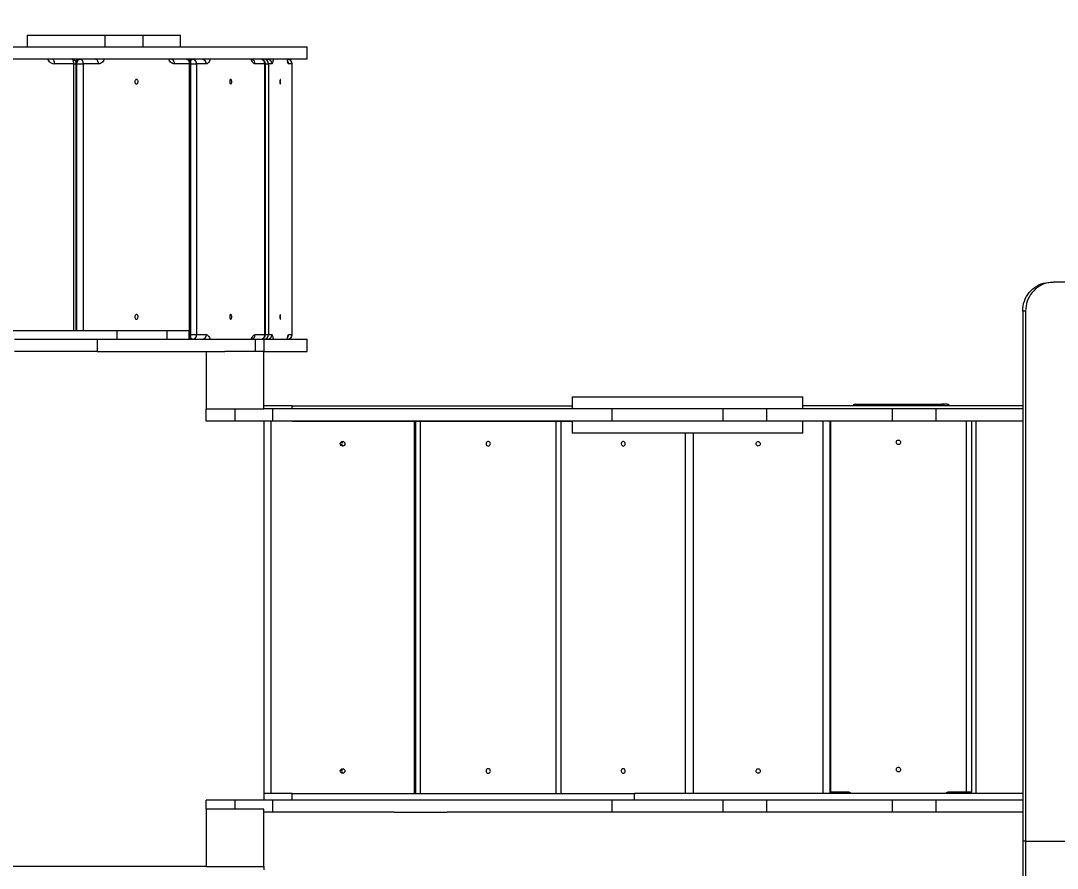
# Model space of a CAD drawing. Header units: millimetres. Extents: x -8607 to 7621, y -5747 to 4382.
# Drawn here: x -1599 to 200, y 484 to 1955 of the extents above; entities that cross this region are included whole.
import ezdxf

# ---------------------------------------------------------------- set-up
doc = ezdxf.new("R2010")
doc.units = ezdxf.units.MM
for name, color, linetype in [('DIKOM_ОБЪЕКТ', 7, 'Continuous'), ('DIKOM_РАЗМЕР_ЗОНА', 7, 'Continuous'), ('DIKOM_РАЗМЕР_ОБЪЕКТА', 7, 'Continuous')]:
    doc.layers.add(name, color=color, linetype=linetype)
doc.styles.add('style1', font='arial.ttf', dxfattribs={"width": 0.8})
doc.dimstyles.new('1-50', dxfattribs={"dimtxt": 300, "dimasz": 200, "dimexe": 100, "dimexo": 0, "dimgap": 100, "dimtad": 1, "dimtxsty": 'style1', "dimcen": 200, "dimclrd": 7, "dimclre": 7, "dimclrt": 7, "dimadec": 1, "dimazin": 2, "dimtfac": 1, "dimtmove": 0, "dimatfit": 2, "dimfxl": 0, "dimlwd": 25, "dimlwe": 18, "dimarcsym": 0})

# ---------------------------------------------------------------- blocks, each defined once
blk = doc.blocks.new('*D10')
at = {"layer": 'Defpoints', "color": 0, "transparency": 16777216}
for p in [(1185.1, 4381.6), (-8157.3, -4329.5), (-3835.9, -4329.5)]:
    blk.add_point(p, dxfattribs=at)
at = {"layer": 'DIKOM_РАЗМЕР_ЗОНА', "color": 7, "lineweight": 18, "transparency": 16777216}
for p, q in [((1185.1, 4381.6), (-8257.3, 4381.6)), ((-3835.9, -4329.5), (-8257.3, -4329.5))]:
    blk.add_line(p, q, dxfattribs=at)
at = {"layer": 'DIKOM_РАЗМЕР_ЗОНА', "color": 7, "lineweight": 25, "transparency": 16777216}
blk.add_line((-8157.3, 4181.6), (-8157.3, -4129.5), dxfattribs=at)
at = {"layer": 'DIKOM_РАЗМЕР_ЗОНА', "color": 7, "transparency": 16777216}
for points in [[(-8190.7, 4181.6), (-8124, 4181.6), (-8157.3, 4381.6)], [(-8190.7, -4129.5), (-8124, -4129.5), (-8157.3, -4329.5)]]:
    blk.add_solid(points, dxfattribs=at)
at = {"layer": 'DIKOM_РАЗМЕР_ЗОНА', "color": 7, "transparency": 16777216, "insert": (-8410.5, 265.9), "char_height": 300, "attachment_point": 5, "rotation": 90, "style": 'style1'}
blk.add_mtext('8700', dxfattribs=at)
blk = doc.blocks.new('*D12')
at = {"layer": 'Defpoints', "color": 0, "transparency": 16777216}
for p in [(1548.3, 2616.6), (-7397.5, -2329.5), (-4101.7, -2329.5)]:
    blk.add_point(p, dxfattribs=at)
at = {"layer": 'DIKOM_РАЗМЕР_ОБЪЕКТА', "color": 7, "lineweight": 18, "transparency": 16777216}
for p, q in [((1548.3, 2616.6), (-7497.5, 2616.6)), ((-4101.7, -2329.5), (-7497.5, -2329.5))]:
    blk.add_line(p, q, dxfattribs=at)
at = {"layer": 'DIKOM_РАЗМЕР_ОБЪЕКТА', "color": 7, "lineweight": 25, "transparency": 16777216}
blk.add_line((-7397.5, 2416.6), (-7397.5, -2129.5), dxfattribs=at)
at = {"layer": 'DIKOM_РАЗМЕР_ОБЪЕКТА', "color": 7, "transparency": 16777216}
for points in [[(-7430.9, 2416.6), (-7364.2, 2416.6), (-7397.5, 2616.6)], [(-7430.9, -2129.5), (-7364.2, -2129.5), (-7397.5, -2329.5)]]:
    blk.add_solid(points, dxfattribs=at)
at = {"layer": 'DIKOM_РАЗМЕР_ОБЪЕКТА', "color": 7, "transparency": 16777216, "insert": (-7650.7, 236.9), "char_height": 300, "attachment_point": 5, "rotation": 90, "style": 'style1'}
blk.add_mtext('4950', dxfattribs=at)

msp = doc.modelspace()

# ---------------------------------------------------------------- linework, layer by layer
at = {"layer": 'DIKOM_ОБЪЕКТ', "color": 7, "linetype": 'Continuous', "lineweight": 15}
for p, q in [((-1587.72, 1930.609), (-1587.72, 1909.609)), ((-1587.72, 1930.609), (-1452.72, 1930.609)), ((-1452.72, 1930.609), (-1452.72, 1909.609)), ((-1452.72, 1930.609), (-1386.699, 1930.609)), ((-1386.699, 1930.609), (-1386.699, 1909.609)), ((-1386.699, 1930.609), (-1321.699, 1930.609)), ((-1321.699, 1909.609), (-1321.699, 1930.609)), ((-1101.735, 1909.609), (-2951.664, 1909.609)), ((-1101.735, 1888.609), (-1101.735, 1909.609)), ((-1101.735, 1888.609), (-2951.664, 1888.609)), ((-1506.779, 1880.609), (-1540.014, 1880.609)), ((-1506.69, 1417.609), (-1506.69, 1880.509)), ((-1506.69, 1880.509), (-1502.322, 1880.509)), ((-1502.322, 1417.609), (-1502.322, 1880.509)), ((-1501.462, 1880.509), (-1502.322, 1880.509)), ((-1501.462, 1880.509), (-1490.148, 1880.509)), ((-1501.462, 1417.609), (-1501.462, 1880.509)), ((-1490.148, 1880.509), (-1490.148, 1417.609)), ((-1463.702, 1880.609), (-1490.078, 1880.609)), ((-1305.664, 1880.609), (-1332.039, 1880.609)), ((-1305.593, 1410.709), (-1305.593, 1880.509)), ((-1305.593, 1880.509), (-1303.25, 1880.509)), ((-1303.25, 1410.709), (-1303.25, 1880.509)), ((-1303.25, 1880.509), (-1293.575, 1880.509)), ((-1293.575, 1880.509), (-1293.575, 1410.709)), ((-1276.596, 1880.609), (-1293.53, 1880.609)), ((-1175.129, 1880.609), (-1192.063, 1880.609)), ((-1175.084, 1410.709), (-1175.084, 1880.509)), ((-1175.084, 1880.509), (-1174.211, 1880.509)), ((-1174.211, 1410.709), (-1174.211, 1880.509)), ((-1174.211, 1880.509), (-1168.765, 1880.509)), ((-1168.765, 1880.509), (-1168.765, 1410.709)), ((-1162.914, 1880.609), (-1168.749, 1880.609)), ((-1127.951, 1880.609), (-1133.786, 1880.609)), ((-1127.936, 1410.709), (-1127.936, 1880.509)), ((-1127.936, 1880.509), (-1127.837, 1880.509)), ((-1127.837, 1410.709), (-1127.837, 1880.509)), ((188.625, 1501.609), (193.663, 1501.609)), ((2156.625, 1501.609), (193.663, 1501.609)), ((140.085, 1451.609), (140.085, 531.609)), ((145.123, 1451.609), (140.085, 1451.609)), ((145.123, 1451.609), (145.123, 531.609)), ((-1728.596, 1417.609), (-1431.595, 1417.609)), ((-1431.595, 1402.609), (-1431.595, 1417.609)), ((-1431.595, 1417.609), (-1344.775, 1417.609)), ((-1344.775, 1402.609), (-1344.775, 1417.609)), ((-1344.775, 1417.609), (-1306.699, 1417.609)), ((-1306.699, 1402.609), (-1306.699, 1417.609)), ((-1306.699, 1410.609), (-1305.664, 1410.609)), ((-1305.593, 1410.709), (-1303.25, 1410.709)), ((-1303.25, 1410.709), (-1293.575, 1410.709)), ((-1293.53, 1410.609), (-1276.596, 1410.609)), ((-1192.063, 1410.609), (-1175.129, 1410.609)), ((-1175.084, 1410.709), (-1174.211, 1410.709)), ((-1174.211, 1410.709), (-1168.765, 1410.709)), ((-1168.749, 1410.609), (-1162.914, 1410.609)), ((-1133.786, 1410.609), (-1127.951, 1410.609)), ((-1127.936, 1410.709), (-1127.837, 1410.709)), ((-1609.746, 1402.609), (-1466.035, 1402.609)), ((-1466.035, 1402.609), (-1466.035, 1381.609)), ((-1466.035, 1402.609), (-1191.344, 1402.609)), ((-1191.344, 1381.609), (-1191.344, 1402.609)), ((-1191.344, 1402.609), (-1176.699, 1402.609)), ((-1176.699, 1402.609), (-1176.699, 1381.609)), ((-1176.651, 1402.609), (-1101.735, 1402.609)), ((-1101.735, 1381.609), (-1101.735, 1402.609)), ((-1466.035, 1381.609), (-1609.746, 1381.609)), ((-1466.035, 1381.609), (-1244.419, 1381.609)), ((-1276.699, 1381.609), (-1276.699, 1281.609)), ((-1176.699, 1381.609), (-1244.419, 1381.609)), ((-1176.699, 1381.609), (-1101.735, 1381.609)), ((-1176.699, 1281.609), (-1176.699, 1381.609)), ((-641.699, 1302.609), (-641.699, 1281.609)), ((-641.699, 1302.609), (-241.699, 1302.609)), ((-241.699, 1281.609), (-241.699, 1302.609)), ((-1276.699, 1260.609), (-1276.699, 1281.609)), ((-1276.699, 1281.609), (-1176.699, 1281.609)), ((-1226.699, 1260.609), (-1226.699, 1281.609)), ((-1127.536, 1287.258), (-1176.699, 1287.258)), ((-1160.954, 1281.609), (-1176.699, 1281.609)), ((-1160.954, 1260.609), (-1160.954, 1281.609)), ((-572.552, 1281.609), (-1160.954, 1281.609)), ((-1127.536, 1287.258), (-641.699, 1287.258)), ((-1127.536, 1281.609), (-1127.536, 1287.258)), ((-572.552, 1260.609), (-572.552, 1281.609)), ((-379.61, 1281.609), (-572.552, 1281.609)), ((-379.61, 1260.609), (-379.61, 1281.609)), ((-304.01, 1281.609), (-379.61, 1281.609)), ((-304.01, 1260.609), (-304.01, 1281.609)), ((-85.89, 1281.609), (-304.01, 1281.609)), ((140.085, 1287.258), (-241.699, 1287.258)), ((-150.697, 1289.807), (-0.346, 1289.807)), ((-85.89, 1260.609), (-85.89, 1281.609)), ((-10.29, 1281.609), (-85.89, 1281.609)), ((-10.29, 1260.609), (-10.29, 1281.609)), ((140.085, 1281.609), (-10.29, 1281.609)), ((8.888, 1289.807), (-0.346, 1289.807)), ((-1226.699, 1260.609), (-1276.699, 1260.609)), ((-1160.954, 1260.609), (-1226.699, 1260.609)), ((-1176.699, 1260.609), (-1176.699, 602.609)), ((-1127.536, 1260.258), (-1176.699, 1260.258)), ((-1164.721, 1260.258), (-1164.721, 614.258)), ((-572.552, 1260.609), (-1160.954, 1260.609)), ((-1127.536, 1260.258), (-1127.536, 1260.609)), ((-1127.536, 1260.258), (-641.699, 1260.258)), ((-915.581, 614.258), (-915.581, 1260.258)), ((-913.344, 614.258), (-913.344, 1260.258)), ((-905.389, 1260.258), (-905.389, 614.258)), ((-669.605, 614.258), (-669.605, 1260.258)), ((-661.393, 1260.258), (-661.393, 614.258)), ((-641.699, 1260.609), (-641.699, 1239.609)), ((-379.61, 1260.609), (-572.552, 1260.609)), ((-304.01, 1260.609), (-379.61, 1260.609)), ((-85.89, 1260.609), (-304.01, 1260.609)), ((-241.699, 1239.609), (-241.699, 1260.609)), ((140.085, 1260.258), (-241.699, 1260.258)), ((-206.786, 1260.258), (-206.786, 614.258)), ((-194.866, 1260.258), (-194.866, 614.258)), ((-192.983, 616.807), (-192.983, 1260.258)), ((-10.29, 1260.609), (-85.89, 1260.609)), ((140.085, 1260.609), (-10.29, 1260.609)), ((41.94, 1260.258), (41.94, 616.807)), ((51.174, 1260.258), (51.174, 616.807)), ((59.529, 614.258), (59.529, 1260.258)), ((-241.699, 1239.609), (-641.699, 1239.609)), ((-444.887, 614.258), (-444.887, 1239.609)), ((-431.387, 614.258), (-431.387, 1239.609)), ((-431.101, 614.258), (-431.101, 1239.609)), ((-1127.536, 614.258), (-1176.699, 614.258)), ((-1127.536, 614.258), (-533.836, 614.258)), ((-1127.536, 602.609), (-1127.536, 614.258)), ((-533.836, 602.609), (-533.836, 614.258)), ((140.085, 614.258), (-533.836, 614.258)), ((-162.913, 616.807), (-192.983, 616.807)), ((41.94, 616.807), (11.87, 616.807)), ((51.174, 616.807), (41.94, 616.807)), ((-1276.699, 587.258), (-1276.699, 602.609)), ((-1226.699, 602.609), (-1276.699, 602.609)), ((-1160.954, 602.609), (-1226.699, 602.609)), ((-1226.699, 587.258), (-1226.699, 602.609)), ((-1160.954, 581.609), (-1160.954, 602.609)), ((-572.552, 602.609), (-1160.954, 602.609)), ((-572.552, 581.609), (-572.552, 602.609)), ((-379.61, 602.609), (-572.552, 602.609)), ((-379.61, 581.609), (-379.61, 602.609)), ((-304.01, 602.609), (-379.61, 602.609)), ((-304.01, 581.609), (-304.01, 602.609)), ((-85.89, 602.609), (-304.01, 602.609)), ((-85.89, 581.609), (-85.89, 602.609)), ((-10.29, 602.609), (-85.89, 602.609)), ((-10.29, 581.609), (-10.29, 602.609)), ((140.085, 602.609), (-10.29, 602.609)), ((-1176.699, 587.258), (-1276.699, 587.258)), ((-1276.699, 587.258), (-1276.699, 487.258)), ((-1176.699, 487.258), (-1176.699, 587.258)), ((-1160.954, 581.609), (-1176.699, 581.609)), ((-950.838, 581.609), (-1160.954, 581.609)), ((-950.838, 581.609), (-858.626, 581.609)), ((-572.552, 581.609), (-858.626, 581.609)), ((-379.61, 581.609), (-572.552, 581.609)), ((-304.01, 581.609), (-379.61, 581.609)), ((-85.89, 581.609), (-304.01, 581.609)), ((-10.29, 581.609), (-85.89, 581.609)), ((140.085, 581.609), (-10.29, 581.609)), ((145.123, 531.609), (140.085, 531.609)), ((140.085, 531.609), (140.085, -388.391)), ((145.123, 531.609), (2205.165, 531.609)), ((145.123, 531.609), (145.123, -388.391)), ((-1276.699, 487.258), (-2776.699, 487.258)), ((-1276.699, 487.258), (-1176.699, 487.258)), ((-1176.699, 487.258), (-1176.699, 481.609))]:
    msp.add_line(p, q, dxfattribs=at)
at = {"layer": 'DIKOM_ОБЪЕКТ', "color": 7, "linetype": 'Continuous', "lineweight": 15, "flags": 128}
for points in [[(-1540.014, 1880.609), (-1540.084, 1882.169), (-1540.29, 1883.67), (-1540.626, 1885.053), (-1541.078, 1886.266), (-1541.628, 1887.261), (-1542.256, 1888), (-1542.937, 1888.455), (-1543.646, 1888.609)], [(-1506.779, 1880.609), (-1506.849, 1882.169), (-1507.056, 1883.67), (-1507.391, 1885.053), (-1507.843, 1886.266), (-1508.393, 1887.261), (-1509.021, 1888), (-1509.703, 1888.455), (-1510.411, 1888.609)], [(-1497.149, 1888.609), (-1498.266, 1888.453), (-1499.34, 1887.992), (-1500.331, 1887.244), (-1501.199, 1886.236), (-1501.911, 1885.009), (-1502.44, 1883.609), (-1502.693, 1882.541)], [(-1501.462, 1880.509), (-1501.352, 1882.089), (-1501.026, 1883.609), (-1500.497, 1885.009), (-1499.784, 1886.236), (-1498.916, 1887.244), (-1497.926, 1887.992), (-1496.852, 1888.453), (-1495.734, 1888.609)], [(-1490.078, 1880.609), (-1490.186, 1882.169), (-1490.508, 1883.67), (-1491.031, 1885.053), (-1491.734, 1886.266), (-1492.592, 1887.261), (-1493.57, 1888), (-1494.631, 1888.455), (-1495.734, 1888.609)], [(-1463.702, 1880.609), (-1463.811, 1882.169), (-1464.133, 1883.67), (-1464.656, 1885.053), (-1465.359, 1886.266), (-1466.216, 1887.261), (-1467.194, 1888), (-1468.256, 1888.455), (-1469.359, 1888.609)], [(-1453.864, 1888.609), (-1454.492, 1887.245), (-1455.652, 1885.324), (-1457.011, 1883.684), (-1458.534, 1882.364), (-1460.184, 1881.397), (-1461.921, 1880.807), (-1463.702, 1880.609)], [(-1332.039, 1880.609), (-1333.82, 1880.807), (-1335.557, 1881.397), (-1337.208, 1882.364), (-1338.731, 1883.684), (-1340.089, 1885.324), (-1341.249, 1887.245), (-1341.878, 1888.609)], [(-1332.039, 1880.609), (-1332.148, 1882.169), (-1332.47, 1883.67), (-1332.992, 1885.053), (-1333.696, 1886.266), (-1334.553, 1887.261), (-1335.531, 1888), (-1336.592, 1888.455), (-1337.696, 1888.609)], [(-1305.664, 1880.609), (-1305.773, 1882.169), (-1306.095, 1883.67), (-1306.617, 1885.053), (-1307.321, 1886.266), (-1308.178, 1887.261), (-1309.156, 1888), (-1310.217, 1888.455), (-1311.321, 1888.609)], [(-1302.44, 1888.609), (-1303.157, 1888.453), (-1303.847, 1887.992), (-1304.483, 1887.244), (-1305.04, 1886.236), (-1305.225, 1885.797)], [(-1304.007, 1883.855), (-1303.715, 1885.009), (-1303.258, 1886.236), (-1302.701, 1887.244), (-1302.065, 1887.992), (-1301.375, 1888.453), (-1300.658, 1888.609)], [(-1293.53, 1880.609), (-1293.538, 1880.607), (-1293.547, 1880.601), (-1293.555, 1880.592), (-1293.562, 1880.579), (-1293.567, 1880.564), (-1293.571, 1880.547), (-1293.574, 1880.528), (-1293.575, 1880.509)], [(-1270.279, 1888.609), (-1270.682, 1887.245), (-1271.427, 1885.324), (-1272.299, 1883.684), (-1273.277, 1882.364), (-1274.337, 1881.397), (-1275.452, 1880.807), (-1276.596, 1880.609)], [(-1192.063, 1880.609), (-1193.206, 1880.807), (-1194.321, 1881.397), (-1195.381, 1882.364), (-1196.359, 1883.684), (-1197.231, 1885.324), (-1197.976, 1887.245), (-1198.379, 1888.609)], [(-1177.399, 1887.045), (-1177.355, 1887.244), (-1177.136, 1887.992), (-1176.898, 1888.453), (-1176.651, 1888.609)], [(-1175.084, 1880.509), (-1175.084, 1880.528), (-1175.087, 1880.547), (-1175.091, 1880.564), (-1175.097, 1880.579), (-1175.104, 1880.592), (-1175.111, 1880.601), (-1175.12, 1880.607), (-1175.129, 1880.609)], [(-1160.738, 1888.609), (-1160.877, 1887.245), (-1161.133, 1885.324), (-1161.434, 1883.684), (-1161.771, 1882.364), (-1162.136, 1881.397), (-1162.52, 1880.807), (-1162.914, 1880.609)], [(-1133.786, 1880.609), (-1134.18, 1880.807), (-1134.565, 1881.397), (-1134.93, 1882.364), (-1135.267, 1883.684), (-1135.567, 1885.324), (-1135.824, 1887.245), (-1135.963, 1888.609)], [(-1397.871, 1845.609), (-1397.037, 1845.787), (-1396.277, 1846.304), (-1395.659, 1847.115), (-1395.238, 1848.147), (-1395.05, 1849.31), (-1395.113, 1850.499), (-1395.421, 1851.609), (-1395.947, 1852.541), (-1396.644, 1853.213), (-1397.449, 1853.564), (-1398.292, 1853.564), (-1399.098, 1853.213), (-1399.795, 1852.541), (-1400.32, 1851.609), (-1400.628, 1850.499), (-1400.691, 1849.31), (-1400.504, 1848.147), (-1400.082, 1847.115), (-1399.464, 1846.304), (-1398.705, 1845.787), (-1397.871, 1845.609)], [(-1234.329, 1845.609), (-1233.794, 1845.787), (-1233.306, 1846.304), (-1232.909, 1847.115), (-1232.639, 1848.147), (-1232.518, 1849.31), (-1232.559, 1850.499), (-1232.757, 1851.609), (-1233.094, 1852.541), (-1233.541, 1853.213), (-1234.059, 1853.564), (-1234.6, 1853.564), (-1235.117, 1853.213), (-1235.564, 1852.541), (-1235.902, 1851.609), (-1236.1, 1850.499), (-1236.14, 1849.31), (-1236.02, 1848.147), (-1235.749, 1847.115), (-1235.352, 1846.304), (-1234.864, 1845.787), (-1234.329, 1845.609)], [(-1148.35, 1845.609), (-1148.166, 1845.787), (-1147.998, 1846.304), (-1147.861, 1847.115), (-1147.768, 1848.147), (-1147.726, 1849.31), (-1147.74, 1850.499), (-1147.808, 1851.609), (-1147.925, 1852.541), (-1148.079, 1853.213), (-1148.257, 1853.564), (-1148.444, 1853.564), (-1148.622, 1853.213), (-1148.776, 1852.541), (-1148.892, 1851.609), (-1148.96, 1850.499), (-1148.974, 1849.31), (-1148.933, 1848.147), (-1148.839, 1847.115), (-1148.703, 1846.304), (-1148.535, 1845.787), (-1148.35, 1845.609)], [(140.085, 1451.609), (140.27, 1455.967), (140.823, 1460.291), (141.739, 1464.55), (143.013, 1468.71), (144.633, 1472.74), (146.588, 1476.609), (148.864, 1480.288), (151.441, 1483.748), (154.302, 1486.964), (157.424, 1489.911), (160.784, 1492.566), (164.355, 1494.91), (168.111, 1496.924), (172.024, 1498.593), (176.062, 1499.905), (180.196, 1500.849), (184.395, 1501.419), (188.625, 1501.609)], [(193.663, 1501.609), (189.432, 1501.419), (185.234, 1500.849), (181.1, 1499.905), (177.061, 1498.593), (173.149, 1496.924), (169.393, 1494.91), (165.821, 1492.566), (162.462, 1489.911), (159.34, 1486.964), (156.479, 1483.748), (153.901, 1480.288), (151.626, 1476.609), (149.671, 1472.74), (148.05, 1468.71), (146.777, 1464.55), (145.86, 1460.291), (145.307, 1455.967), (145.123, 1451.609)], [(-1397.871, 1437.609), (-1397.037, 1437.786), (-1396.277, 1438.304), (-1395.659, 1439.115), (-1395.238, 1440.147), (-1395.05, 1441.31), (-1395.113, 1442.499), (-1395.421, 1443.609), (-1395.947, 1444.541), (-1396.644, 1445.213), (-1397.449, 1445.564), (-1398.292, 1445.564), (-1399.098, 1445.213), (-1399.795, 1444.541), (-1400.32, 1443.609), (-1400.628, 1442.499), (-1400.691, 1441.31), (-1400.504, 1440.147), (-1400.082, 1439.115), (-1399.464, 1438.304), (-1398.705, 1437.786), (-1397.871, 1437.609)], [(-1234.329, 1437.609), (-1233.794, 1437.786), (-1233.306, 1438.304), (-1232.909, 1439.115), (-1232.639, 1440.147), (-1232.518, 1441.31), (-1232.559, 1442.499), (-1232.757, 1443.609), (-1233.094, 1444.541), (-1233.541, 1445.213), (-1234.059, 1445.564), (-1234.6, 1445.564), (-1235.117, 1445.213), (-1235.564, 1444.541), (-1235.902, 1443.609), (-1236.1, 1442.499), (-1236.14, 1441.31), (-1236.02, 1440.147), (-1235.749, 1439.115), (-1235.352, 1438.304), (-1234.864, 1437.786), (-1234.329, 1437.609)], [(-1148.35, 1437.609), (-1148.166, 1437.786), (-1147.998, 1438.304), (-1147.861, 1439.115), (-1147.768, 1440.147), (-1147.726, 1441.31), (-1147.74, 1442.499), (-1147.808, 1443.609), (-1147.925, 1444.541), (-1148.079, 1445.213), (-1148.257, 1445.564), (-1148.444, 1445.564), (-1148.622, 1445.213), (-1148.776, 1444.541), (-1148.892, 1443.609), (-1148.96, 1442.499), (-1148.974, 1441.31), (-1148.933, 1440.147), (-1148.839, 1439.115), (-1148.703, 1438.304), (-1148.535, 1437.786), (-1148.35, 1437.609)], [(-1300.658, 1402.609), (-1301.375, 1402.764), (-1302.065, 1403.225), (-1302.701, 1403.974), (-1303.258, 1404.981), (-1303.715, 1406.209), (-1304.008, 1407.37)], [(-1293.575, 1410.709), (-1293.574, 1410.689), (-1293.571, 1410.671), (-1293.567, 1410.653), (-1293.562, 1410.638), (-1293.555, 1410.626), (-1293.547, 1410.616), (-1293.538, 1410.611), (-1293.53, 1410.609)], [(-1276.596, 1410.609), (-1275.452, 1410.411), (-1274.337, 1409.821), (-1273.277, 1408.854), (-1272.299, 1407.534), (-1271.427, 1405.893), (-1270.682, 1403.972), (-1270.279, 1402.609)], [(-1198.379, 1402.609), (-1197.976, 1403.972), (-1197.231, 1405.893), (-1196.359, 1407.534), (-1195.381, 1408.854), (-1194.321, 1409.821), (-1193.206, 1410.411), (-1192.063, 1410.609)], [(-1176.651, 1402.609), (-1176.898, 1402.764), (-1177.136, 1403.225), (-1177.355, 1403.974), (-1177.397, 1404.164)], [(-1175.129, 1410.609), (-1175.12, 1410.611), (-1175.111, 1410.616), (-1175.104, 1410.626), (-1175.097, 1410.638), (-1175.091, 1410.653), (-1175.087, 1410.671), (-1175.084, 1410.689), (-1175.084, 1410.709)], [(-1162.914, 1410.609), (-1162.52, 1410.411), (-1162.136, 1409.821), (-1161.771, 1408.854), (-1161.434, 1407.534), (-1161.133, 1405.893), (-1160.877, 1403.972), (-1160.738, 1402.609)], [(-1135.963, 1402.609), (-1135.824, 1403.972), (-1135.567, 1405.893), (-1135.267, 1407.534), (-1134.93, 1408.854), (-1134.565, 1409.821), (-1134.18, 1410.411), (-1133.786, 1410.609)], [(-787.497, 1217.258), (-786.385, 1217.435), (-785.372, 1217.953), (-784.547, 1218.764), (-783.985, 1219.796), (-783.735, 1220.959), (-783.819, 1222.148), (-784.23, 1223.258), (-784.931, 1224.19), (-785.86, 1224.861), (-786.935, 1225.213), (-788.059, 1225.213), (-789.134, 1224.861), (-790.063, 1224.19), (-790.764, 1223.258), (-791.175, 1222.148), (-791.259, 1220.959), (-791.009, 1219.796), (-790.446, 1218.764), (-789.622, 1217.953), (-788.609, 1217.435), (-787.497, 1217.258)], [(-553.14, 1217.258), (-552.119, 1217.435), (-551.188, 1217.953), (-550.431, 1218.764), (-549.915, 1219.796), (-549.685, 1220.959), (-549.763, 1222.148), (-550.14, 1223.258), (-550.784, 1224.19), (-551.637, 1224.861), (-552.624, 1225.213), (-553.656, 1225.213), (-554.643, 1224.861), (-555.496, 1224.19), (-556.14, 1223.258), (-556.517, 1222.148), (-556.594, 1220.959), (-556.364, 1219.796), (-555.848, 1218.764), (-555.091, 1217.953), (-554.161, 1217.435), (-553.14, 1217.258)], [(-318.944, 1217.258), (-320.002, 1217.435), (-320.965, 1217.953), (-321.75, 1218.764), (-322.285, 1219.796), (-322.523, 1220.959), (-322.443, 1222.148), (-322.052, 1223.258), (-321.385, 1224.19), (-320.501, 1224.861), (-319.478, 1225.213), (-318.409, 1225.213), (-317.386, 1224.861), (-316.502, 1224.19), (-315.835, 1223.258), (-315.445, 1222.148), (-315.364, 1220.959), (-315.603, 1219.796), (-316.137, 1218.764), (-316.922, 1217.953), (-317.886, 1217.435), (-318.944, 1217.258)], [(-75.522, 1219.807), (-76.63, 1219.984), (-77.639, 1220.502), (-78.46, 1221.313), (-79.021, 1222.345), (-79.27, 1223.508), (-79.186, 1224.697), (-78.777, 1225.807), (-78.078, 1226.739), (-77.153, 1227.411), (-76.082, 1227.762), (-74.962, 1227.762), (-73.891, 1227.411), (-72.965, 1226.739), (-72.266, 1225.807), (-71.857, 1224.697), (-71.773, 1223.508), (-72.023, 1222.345), (-72.583, 1221.313), (-73.404, 1220.502), (-74.414, 1219.984), (-75.522, 1219.807)], [(-787.497, 649.258), (-786.385, 649.435), (-785.372, 649.953), (-784.547, 650.764), (-783.985, 651.796), (-783.735, 652.959), (-783.819, 654.148), (-784.23, 655.258), (-784.931, 656.19), (-785.86, 656.861), (-786.935, 657.213), (-788.059, 657.213), (-789.134, 656.861), (-790.063, 656.19), (-790.764, 655.258), (-791.175, 654.148), (-791.259, 652.959), (-791.009, 651.796), (-790.446, 650.764), (-789.622, 649.953), (-788.609, 649.435), (-787.497, 649.258)], [(-553.14, 649.258), (-552.119, 649.435), (-551.188, 649.953), (-550.431, 650.764), (-549.915, 651.796), (-549.685, 652.959), (-549.763, 654.148), (-550.14, 655.258), (-550.784, 656.19), (-551.637, 656.861), (-552.624, 657.213), (-553.656, 657.213), (-554.643, 656.861), (-555.496, 656.19), (-556.14, 655.258), (-556.517, 654.148), (-556.594, 652.959), (-556.364, 651.796), (-555.848, 650.764), (-555.091, 649.953), (-554.161, 649.435), (-553.14, 649.258)], [(-318.944, 649.258), (-320.002, 649.435), (-320.965, 649.953), (-321.75, 650.764), (-322.285, 651.796), (-322.523, 652.959), (-322.443, 654.148), (-322.052, 655.258), (-321.385, 656.19), (-320.501, 656.861), (-319.478, 657.213), (-318.409, 657.213), (-317.386, 656.861), (-316.502, 656.19), (-315.835, 655.258), (-315.445, 654.148), (-315.364, 652.959), (-315.603, 651.796), (-316.137, 650.764), (-316.922, 649.953), (-317.886, 649.435), (-318.944, 649.258)], [(-75.522, 651.807), (-76.63, 651.984), (-77.639, 652.502), (-78.46, 653.313), (-79.021, 654.345), (-79.27, 655.508), (-79.186, 656.697), (-78.777, 657.807), (-78.078, 658.739), (-77.153, 659.411), (-76.082, 659.762), (-74.962, 659.762), (-73.891, 659.411), (-72.965, 658.739), (-72.266, 657.807), (-71.857, 656.697), (-71.773, 655.508), (-72.023, 654.345), (-72.583, 653.313), (-73.404, 652.502), (-74.414, 651.984), (-75.522, 651.807)]]:
    msp.add_lwpolyline(points, dxfattribs=at)
at = {"layer": 'DIKOM_ОБЪЕКТ', "color": 7, "linetype": 'Continuous', "lineweight": 15}
for centre in [(-1040.148, 1221.248), (-1040.148, 653.248)]:
    msp.add_circle(centre, 3.99, dxfattribs=at)
for centre, radius, start, end in [((-1539.576, 1894.894), 14.292, 206.089482, 268.243308), ((-1506.785, 1880.514), 0.0951, 356.937345, 86.49906), ((-1490.06, 1880.521), 0.0892, 101.41207, 188.083064), ((-1305.682, 1880.521), 0.0893, 351.966483, 78.538383), ((-1301.12, 1881.021), 7.602, 356.891438, 86.5119), ((-1284.186, 1881.021), 7.602, 356.890534, 86.511853), ((-1199.931, 1880.921), 7.874, 357.730961, 66.554768), ((-1182.72, 1881.021), 7.602, 356.892005, 86.510381), ((-1178.095, 1887.686), 1.065, 119.910844, 165.661265), ((-1176.7, 1880.658), 7.951, 359.647868, 89.64385), ((-1170.865, 1880.658), 7.951, 359.644446, 89.645543), ((-1168.595, 1880.533), 0.172, 153.961546, 188.156329), ((-1135.902, 1880.658), 7.951, 359.645426, 89.644563), ((-1141.858, 1880.612), 8.072, 359.976476, 31.200413), ((-1128.106, 1880.533), 0.172, 351.843671, 26.038454), ((-1315.919, 1410.488), 10.256, 334.026117, 0.677299), ((-1305.682, 1410.696), 0.0893, 281.450948, 8.044186), ((-1301.566, 1406.26), 3.755, 192.909044, 256.541975), ((-1301.12, 1410.197), 7.602, 273.488544, 3.108329), ((-1284.186, 1410.196), 7.602, 273.488592, 3.109233), ((-1200.07, 1410.383), 8.011, 294.341076, 1.613158), ((-1182.72, 1410.197), 7.602, 273.490063, 3.107762), ((-1178.101, 1403.522), 1.053, 195.857855, 240.114487), ((-1176.7, 1410.56), 7.951, 270.356577, 0.351919), ((-1170.865, 1410.559), 7.951, 270.354884, 0.355341), ((-1168.595, 1410.684), 0.172, 171.836802, 206.045323), ((-1135.902, 1410.56), 7.951, 270.355864, 0.35436), ((-1141.86, 1410.606), 8.074, 328.542556, 0.021592), ((-1128.106, 1410.684), 0.172, 333.954677, 8.163198), ((-150.627, 1285.13), 4.677, 90.855944, 152.945903), ((-0.416, 1285.13), 4.677, 27.056121, 89.142032), ((8.818, 1285.13), 4.677, 27.054097, 89.144056), ((-1037.9, 1221.258), 4.003, 106.436167, 253.563833), ((-1037.9, 653.258), 4.003, 106.436263, 253.563737), ((-162.98, 609.449), 7.358, 40.80578, 89.479688), ((11.928, 609.467), 7.34, 90.455391, 139.257248), ((21.161, 609.471), 7.336, 90.444465, 139.270067)]:
    msp.add_arc(centre, radius, start, end, dxfattribs=at)
for points, knots in [([(-1502.322, 1880.509), (-1502.35, 1881.014), (-1502.407, 1882.063), (-1502.881, 1883.607), (-1503.659, 1885.075), (-1504.738, 1886.363), (-1506.059, 1887.406), (-1507.556, 1888.145), (-1509.034, 1888.546), (-1509.997, 1888.59), (-1510.411, 1888.609)], [0, 0, 0, 0, 0.11919652, 0.24754186, 0.3780114, 0.50973504, 0.64163003, 0.77266942, 0.90210059, 1, 1, 1, 1]), ([(-1497.149, 1888.609), (-1497.671, 1888.579), (-1498.706, 1888.521), (-1500.18, 1888.063), (-1501.516, 1887.38), (-1502.656, 1886.472), (-1503.41, 1885.701), (-1503.71, 1885.202), (-1503.765, 1885.111)], [0, 0, 0, 0, 0.20089435, 0.398374769, 0.589565992, 0.775884458, 0.958971992, 1, 1, 1, 1]), ([(-1303.25, 1880.509), (-1303.277, 1881.013), (-1303.331, 1882.02), (-1303.764, 1883.476), (-1304.434, 1884.825), (-1305.345, 1886.023), (-1306.459, 1887.034), (-1307.744, 1887.824), (-1309.211, 1888.38), (-1310.431, 1888.592), (-1311.155, 1888.606), (-1311.321, 1888.609)], [0, 0, 0, 0, 0.11902772, 0.23792977, 0.35603199, 0.47377786, 0.59164778, 0.70989778, 0.82855481, 0.96083435, 1, 1, 1, 1]), ([(-1302.44, 1888.609), (-1302.945, 1888.582), (-1303.953, 1888.529), (-1305.374, 1888.083), (-1306.361, 1887.642), (-1306.812, 1887.297), (-1306.886, 1887.241)], [0, 0, 0, 0, 0.32046258, 0.63913785, 0.94126913, 1, 1, 1, 1]), ([(-1196.561, 1887.713), (-1196.555, 1887.706), (-1196.536, 1887.685), (-1196.702, 1887.913), (-1196.896, 1888.229), (-1197.029, 1888.544), (-1197.057, 1888.609)], [0, 0, 0, 0, 0.16503734, 0.52957139, 0.9029843, 1, 1, 1, 1]), ([(-1174.211, 1880.509), (-1174.23, 1880.932), (-1174.271, 1881.838), (-1174.615, 1883.172), (-1175.185, 1884.466), (-1175.971, 1885.639), (-1176.967, 1886.675), (-1178.157, 1887.535), (-1179.505, 1888.168), (-1180.893, 1888.544), (-1181.825, 1888.588), (-1182.257, 1888.609)], [0, 0, 0, 0, 0.10011409, 0.21434342, 0.32365089, 0.43389368, 0.54680975, 0.66223486, 0.77950364, 0.89792802, 1, 1, 1, 1]), ([(-1178.626, 1888.609), (-1179.15, 1888.599), (-1179.775, 1888.587), (-1180.367, 1888.402), (-1180.462, 1888.373)], [0, 0, 0, 0, 0.83881136, 1, 1, 1, 1]), ([(-1127.837, 1880.509), (-1127.84, 1880.663), (-1127.85, 1881.265), (-1127.992, 1882.296), (-1128.388, 1883.599), (-1129.001, 1884.818), (-1129.823, 1885.926), (-1130.823, 1886.883), (-1132.009, 1887.676), (-1133.365, 1888.258), (-1134.672, 1888.564), (-1135.512, 1888.596), (-1135.853, 1888.609)], [0, 0, 0, 0, 0.03648328, 0.14273145, 0.24564059, 0.35787529, 0.46458599, 0.57117565, 0.68437601, 0.80092508, 0.91924161, 1, 1, 1, 1]), ([(-1135.171, 1884.669), (-1135.169, 1884.664), (-1135.155, 1884.628), (-1135.216, 1884.806), (-1135.319, 1885.22), (-1135.469, 1885.948), (-1135.632, 1886.983), (-1135.756, 1887.896), (-1135.813, 1888.503), (-1135.823, 1888.607)], [0, 0, 0, 0, 0.02581757, 0.17168364, 0.33708896, 0.52394614, 0.73084314, 0.95412773, 1, 1, 1, 1]), ([(-1306.699, 1404.096), (-1306.4, 1404.313), (-1305.715, 1404.81), (-1304.844, 1405.812), (-1304.085, 1407.022), (-1303.553, 1408.365), (-1303.287, 1409.614), (-1303.26, 1410.406), (-1303.25, 1410.709)], [0, 0, 0, 0, 0.1428332, 0.32666815, 0.50931328, 0.69349792, 0.88290252, 1, 1, 1, 1]), ([(-1306.699, 1403.853), (-1306.641, 1403.81), (-1306.184, 1403.473), (-1305.182, 1403.063), (-1303.805, 1402.67), (-1302.872, 1402.628), (-1302.44, 1402.609)], [0, 0, 0, 0, 0.04822497, 0.37867175, 0.71234922, 1, 1, 1, 1]), ([(-1197.06, 1402.609), (-1196.965, 1402.807), (-1196.762, 1403.231), (-1196.555, 1403.509), (-1196.56, 1403.503), (-1196.562, 1403.501)], [0, 0, 0, 0, 0.35328342, 0.7544384, 1, 1, 1, 1]), ([(-1182.257, 1402.609), (-1181.752, 1402.636), (-1180.745, 1402.691), (-1179.315, 1403.123), (-1178.03, 1403.764), (-1176.93, 1404.583), (-1176.019, 1405.531), (-1175.294, 1406.577), (-1174.748, 1407.702), (-1174.377, 1408.913), (-1174.227, 1409.929), (-1174.215, 1410.538), (-1174.211, 1410.709)], [0, 0, 0, 0, 0.11936246, 0.23806889, 0.35058563, 0.45798986, 0.56102379, 0.66059254, 0.75807619, 0.8560135, 0.9594503, 1, 1, 1, 1]), ([(-1135.853, 1402.609), (-1135.333, 1402.638), (-1134.32, 1402.695), (-1132.899, 1403.131), (-1131.653, 1403.754), (-1130.6, 1404.53), (-1129.738, 1405.403), (-1129.062, 1406.328), (-1128.559, 1407.265), (-1128.207, 1408.182), (-1127.982, 1409.068), (-1127.858, 1409.905), (-1127.844, 1410.45), (-1127.837, 1410.709)], [0, 0, 0, 0, 0.12295568, 0.23977712, 0.34911982, 0.45189317, 0.54840558, 0.638665, 0.72249218, 0.79973257, 0.87082631, 0.93878507, 1, 1, 1, 1]), ([(-1135.821, 1402.612), (-1135.806, 1402.774), (-1135.739, 1403.473), (-1135.602, 1404.444), (-1135.432, 1405.463), (-1135.289, 1406.128), (-1135.184, 1406.51), (-1135.174, 1406.537), (-1135.17, 1406.548)], [0, 0, 0, 0, 0.07238998, 0.31239185, 0.51838684, 0.70698871, 0.87521944, 1, 1, 1, 1]), ([(-1180.419, 1402.848), (-1180.162, 1402.781), (-1179.576, 1402.628), (-1178.968, 1402.616), (-1178.626, 1402.609)], [0, 0, 0, 0, 0.43653673, 1, 1, 1, 1])]:
    msp.add_open_spline(points, degree=3, knots=knots, dxfattribs=at)

# ---------------------------------------------------------------- dimensions: what is measured, and where the dimension line sits
at = {"layer": 'DIKOM_РАЗМЕР_ЗОНА'}
dim = msp.add_linear_dim(base=(-8157.332, -4329.499), p1=(1185.092, 4381.609), p2=(-3835.885, -4329.499), angle=90, text='8700', dimstyle='1-50', dxfattribs=at)
dim.commit()
dim.dimension.update_dxf_attribs({"geometry": '*D10', "text_midpoint": (-8157.332, 265.865), "dimtype": 160})
at = {"layer": 'DIKOM_РАЗМЕР_ОБЪЕКТА'}
dim = msp.add_linear_dim(base=(-7397.527, -2329.499), p1=(1548.301, 2616.609), p2=(-4101.699, -2329.499), angle=90, text='4950', dimstyle='1-50', dxfattribs=at)
dim.commit()
dim.dimension.update_dxf_attribs({"geometry": '*D12', "text_midpoint": (-7397.527, 236.905), "dimtype": 160})

doc.saveas('drawing.dxf')
